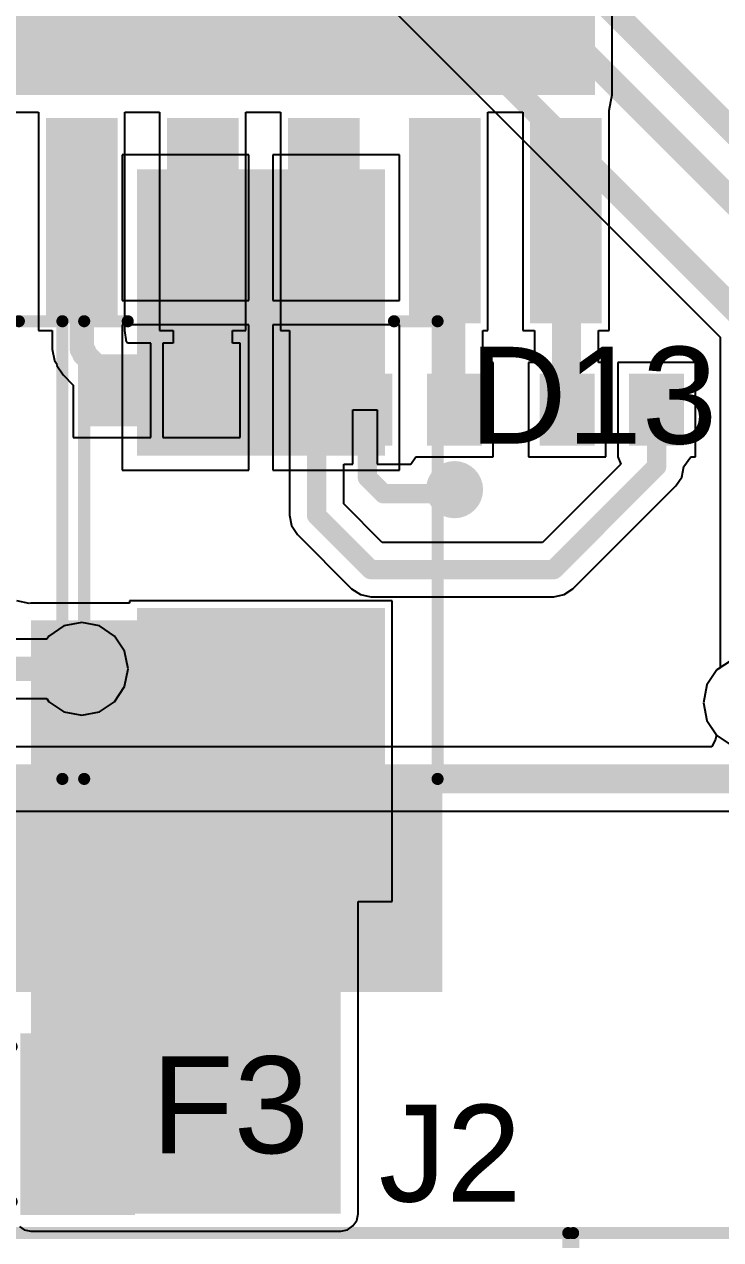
# Model space of a CAD drawing. Header units: millimetres. Extents: x -0.29 to 3.46, y -0.11 to 2.46.
# Drawn here: x 0.991 to 1.279, y 0.469 to 0.971 of the extents above; entities that cross this region are included whole.
import ezdxf

# ---------------------------------------------------------------- set-up
doc = ezdxf.new("R2010")
doc.units = ezdxf.units.MM
doc.header["$MEASUREMENT"] = 0
for name, color, linetype in [('BottomLayer', 5, 'Continuous'), ('BottomPaste', 16, 'Continuous'), ('BottomSolder', 6, 'Continuous'), ('MultiLayer', 9, 'Continuous'), ('PadHoleLayer', 156, 'Continuous'), ('TopLayer', 1, 'Continuous'), ('TopOverlay', 2, 'Continuous'), ('TopPaste', 8, 'Continuous'), ('TopSolder', 216, 'Continuous'), ('ViaHoleLayer', 16, 'Continuous')]:
    doc.layers.add(name, color=color, linetype=linetype)
doc.styles.add('Arial', font='', dxfattribs={"height": 0.2})
doc.styles.get('Arial').set_extended_font_data('Arial')

# ---------------------------------------------------------------- blocks, each defined once
blk = doc.blocks.new('SOIC_16_B_12')
at = {"layer": 'BottomLayer'}
for points in [[(-0.13327, 0.18583), (-0.0565, 0.18583), (-0.0565, 0.16417), (-0.13327, 0.16417)], [(0.0565, 0.18583), (0.13327, 0.18583), (0.13327, 0.16417), (0.0565, 0.16417)], [(-0.13327, 0.13583), (-0.0565, 0.13583), (-0.0565, 0.11417), (-0.13327, 0.11417)], [(0.0565, 0.13583), (0.13327, 0.13583), (0.13327, 0.11417), (0.0565, 0.11417)], [(-0.13327, 0.08583), (-0.0565, 0.08583), (-0.0565, 0.06417), (-0.13327, 0.06417)], [(0.0565, 0.08583), (0.13327, 0.08583), (0.13327, 0.06417), (0.0565, 0.06417)], [(-0.13327, 0.03583), (-0.0565, 0.03583), (-0.0565, 0.01417), (-0.13327, 0.01417)], [(0.0565, 0.03583), (0.13327, 0.03583), (0.13327, 0.01417), (0.0565, 0.01417)], [(-0.13327, -0.01417), (-0.0565, -0.01417), (-0.0565, -0.03583), (-0.13327, -0.03583)], [(0.0565, -0.01417), (0.13327, -0.01417), (0.13327, -0.03583), (0.0565, -0.03583)], [(-0.13327, -0.06417), (-0.0565, -0.06417), (-0.0565, -0.08583), (-0.13327, -0.08583)], [(0.0565, -0.06417), (0.13327, -0.06417), (0.13327, -0.08583), (0.0565, -0.08583)], [(-0.13327, -0.11417), (-0.0565, -0.11417), (-0.0565, -0.13583), (-0.13327, -0.13583)], [(0.0565, -0.11417), (0.13327, -0.11417), (0.13327, -0.13583), (0.0565, -0.13583)], [(-0.13327, -0.16417), (-0.0565, -0.16417), (-0.0565, -0.18583), (-0.13327, -0.18583)], [(0.0565, -0.16417), (0.13327, -0.16417), (0.13327, -0.18583), (0.0565, -0.18583)]]:
    blk.add_hatch(color=5, dxfattribs=at).paths.add_polyline_path(points)
at = {"layer": 'BottomPaste'}
for points in [[(-0.13327, 0.18583), (-0.0565, 0.18583), (-0.0565, 0.16417), (-0.13327, 0.16417)], [(0.0565, 0.18583), (0.13327, 0.18583), (0.13327, 0.16417), (0.0565, 0.16417)], [(-0.13327, 0.13583), (-0.0565, 0.13583), (-0.0565, 0.11417), (-0.13327, 0.11417)], [(0.0565, 0.13583), (0.13327, 0.13583), (0.13327, 0.11417), (0.0565, 0.11417)], [(-0.13327, 0.08583), (-0.0565, 0.08583), (-0.0565, 0.06417), (-0.13327, 0.06417)], [(0.0565, 0.08583), (0.13327, 0.08583), (0.13327, 0.06417), (0.0565, 0.06417)], [(-0.13327, 0.03583), (-0.0565, 0.03583), (-0.0565, 0.01417), (-0.13327, 0.01417)], [(0.0565, 0.03583), (0.13327, 0.03583), (0.13327, 0.01417), (0.0565, 0.01417)], [(-0.13327, -0.01417), (-0.0565, -0.01417), (-0.0565, -0.03583), (-0.13327, -0.03583)], [(0.0565, -0.01417), (0.13327, -0.01417), (0.13327, -0.03583), (0.0565, -0.03583)], [(-0.13327, -0.06417), (-0.0565, -0.06417), (-0.0565, -0.08583), (-0.13327, -0.08583)], [(0.0565, -0.06417), (0.13327, -0.06417), (0.13327, -0.08583), (0.0565, -0.08583)], [(-0.13327, -0.11417), (-0.0565, -0.11417), (-0.0565, -0.13583), (-0.13327, -0.13583)], [(0.0565, -0.11417), (0.13327, -0.11417), (0.13327, -0.13583), (0.0565, -0.13583)], [(-0.13327, -0.16417), (-0.0565, -0.16417), (-0.0565, -0.18583), (-0.13327, -0.18583)], [(0.0565, -0.16417), (0.13327, -0.16417), (0.13327, -0.18583), (0.0565, -0.18583)]]:
    blk.add_hatch(color=16, dxfattribs=at).paths.add_polyline_path(points)
at = {"layer": 'BottomSolder'}
for points in [[(-0.13727, 0.18983), (-0.0525, 0.18983), (-0.0525, 0.16017), (-0.13727, 0.16017)], [(0.0525, 0.18983), (0.13727, 0.18983), (0.13727, 0.16017), (0.0525, 0.16017)], [(-0.13727, 0.13983), (-0.0525, 0.13983), (-0.0525, 0.11017), (-0.13727, 0.11017)], [(0.0525, 0.13983), (0.13727, 0.13983), (0.13727, 0.11017), (0.0525, 0.11017)], [(-0.13727, 0.08983), (-0.0525, 0.08983), (-0.0525, 0.06017), (-0.13727, 0.06017)], [(0.0525, 0.08983), (0.13727, 0.08983), (0.13727, 0.06017), (0.0525, 0.06017)], [(-0.13727, 0.03983), (-0.0525, 0.03983), (-0.0525, 0.01017), (-0.13727, 0.01017)], [(0.0525, 0.03983), (0.13727, 0.03983), (0.13727, 0.01017), (0.0525, 0.01017)], [(-0.13727, -0.01017), (-0.0525, -0.01017), (-0.0525, -0.03983), (-0.13727, -0.03983)], [(0.0525, -0.01017), (0.13727, -0.01017), (0.13727, -0.03983), (0.0525, -0.03983)], [(-0.13727, -0.06017), (-0.0525, -0.06017), (-0.0525, -0.08983), (-0.13727, -0.08983)], [(0.0525, -0.06017), (0.13727, -0.06017), (0.13727, -0.08983), (0.0525, -0.08983)], [(-0.13727, -0.11017), (-0.0525, -0.11017), (-0.0525, -0.13983), (-0.13727, -0.13983)], [(0.0525, -0.11017), (0.13727, -0.11017), (0.13727, -0.13983), (0.0525, -0.13983)], [(-0.13727, -0.16017), (-0.0525, -0.16017), (-0.0525, -0.18983), (-0.13727, -0.18983)], [(0.0525, -0.16017), (0.13727, -0.16017), (0.13727, -0.18983), (0.0525, -0.18983)]]:
    blk.add_hatch(color=6, dxfattribs=at).paths.add_polyline_path(points)
blk = doc.blocks.new('DB128L_5_08_3P_BK_S_89')
at = {"layer": 'BottomLayer'}
blk.add_hatch(color=5, dxfattribs=at).paths.add_polyline_path([(-0.14094, 0.05906), (-0.14094, -0.05906), (-0.25906, -0.05906), (-0.25906, 0.05906)])
h = blk.add_hatch(color=5, dxfattribs=at)
edge = h.paths.add_edge_path()
edge.add_arc((0, 0), 0.05906, 0, 360)
h = blk.add_hatch(color=5, dxfattribs=at)
edge = h.paths.add_edge_path()
edge.add_arc((0.2, 0), 0.05906, 0, 360)
at = {"layer": 'BottomSolder'}
blk.add_hatch(color=6, dxfattribs=at).paths.add_polyline_path([(-0.13694, 0.06306), (-0.13694, -0.06306), (-0.26306, -0.06306), (-0.26306, 0.06306)])
h = blk.add_hatch(color=6, dxfattribs=at)
edge = h.paths.add_edge_path()
edge.add_arc((0, 0), 0.06306, 0, 360)
h = blk.add_hatch(color=6, dxfattribs=at)
edge = h.paths.add_edge_path()
edge.add_arc((0.2, 0), 0.06306, 0, 360)
at = {"layer": 'MultiLayer'}
blk.add_hatch(color=9, dxfattribs=at).paths.add_polyline_path([(-0.14094, 0.05906), (-0.14094, -0.05906), (-0.25906, -0.05906), (-0.25906, 0.05906)])
h = blk.add_hatch(color=9, dxfattribs=at)
edge = h.paths.add_edge_path()
edge.add_arc((0, 0), 0.05906, 0, 360)
h = blk.add_hatch(color=9, dxfattribs=at)
edge = h.paths.add_edge_path()
edge.add_arc((0.2, 0), 0.05906, 0, 360)
at = {"layer": 'PadHoleLayer'}
h = blk.add_hatch(color=156, dxfattribs=at)
edge = h.paths.add_edge_path()
edge.add_arc((-0.2, 0), 0.0315, 0, 360)
h = blk.add_hatch(color=156, dxfattribs=at)
edge = h.paths.add_edge_path()
edge.add_arc((0, 0), 0.0315, 0, 360)
h = blk.add_hatch(color=156, dxfattribs=at)
edge = h.paths.add_edge_path()
edge.add_arc((0.2, 0), 0.0315, 0, 360)
at = {"layer": 'TopLayer'}
blk.add_hatch(color=1, dxfattribs=at).paths.add_polyline_path([(-0.14094, 0.05906), (-0.14094, -0.05906), (-0.25906, -0.05906), (-0.25906, 0.05906)])
h = blk.add_hatch(color=1, dxfattribs=at)
edge = h.paths.add_edge_path()
edge.add_arc((0, 0), 0.05906, 0, 360)
h = blk.add_hatch(color=1, dxfattribs=at)
edge = h.paths.add_edge_path()
edge.add_arc((0.2, 0), 0.05906, 0, 360)
at = {"layer": 'TopSolder'}
blk.add_hatch(color=216, dxfattribs=at).paths.add_polyline_path([(-0.13694, 0.06306), (-0.13694, -0.06306), (-0.26306, -0.06306), (-0.26306, 0.06306)])
h = blk.add_hatch(color=216, dxfattribs=at)
edge = h.paths.add_edge_path()
edge.add_arc((0, 0), 0.06306, 0, 360)
h = blk.add_hatch(color=216, dxfattribs=at)
edge = h.paths.add_edge_path()
edge.add_arc((0.2, 0), 0.06306, 0, 360)
at = {"layer": 'TopOverlay'}
for points, const_width in [([(-0.302, -0.2), (-0.302, 0.202)], 0.005), ([(-0.302, 0.202), (0.302, 0.202)], 0.005), ([(0.302, -0.2), (0.302, 0.202)], 0.005), ([(-0.23508, -0.171), (-0.21632, -0.15223)], 0.01), ([(-0.21632, -0.15223), (-0.17977, -0.15223)], 0.01), ([(-0.17977, -0.15223), (-0.161, -0.171)], 0.01), ([(-0.03508, -0.171), (-0.01632, -0.15223)], 0.01), ([(-0.01632, -0.15223), (0.02023, -0.15223)], 0.01), ([(0.02023, -0.15223), (0.039, -0.171)], 0.01), ([(0.16492, -0.171), (0.18368, -0.15223)], 0.01), ([(0.18368, -0.15223), (0.22023, -0.15223)], 0.01), ([(0.22023, -0.15223), (0.239, -0.171)], 0.01), ([(-0.302, -0.2), (0.302, -0.2)], 0.005)]:
    blk.add_lwpolyline(points, dxfattribs=dict(at, const_width=const_width))
for points, const_width in [([(-0.30325, 0.202, 1), (-0.30075, 0.202, 1)], 0.0025), ([(-0.30325, 0.202, 1), (-0.30075, 0.202, 1)], 0.0025), ([(0.30075, 0.202, 1), (0.30325, 0.202, 1)], 0.0025), ([(0.30075, 0.202, 1), (0.30325, 0.202, 1)], 0.0025), ([(-0.21882, -0.15223, 1), (-0.21382, -0.15223, 1)], 0.005), ([(-0.21882, -0.15223, 1), (-0.21382, -0.15223, 1)], 0.005), ([(-0.18227, -0.15223, 1), (-0.17727, -0.15223, 1)], 0.005), ([(-0.18227, -0.15223, 1), (-0.17727, -0.15223, 1)], 0.005), ([(-0.01882, -0.15223, 1), (-0.01382, -0.15223, 1)], 0.005), ([(-0.01882, -0.15223, 1), (-0.01382, -0.15223, 1)], 0.005), ([(0.01773, -0.15223, 1), (0.02273, -0.15223, 1)], 0.005), ([(0.01773, -0.15223, 1), (0.02273, -0.15223, 1)], 0.005), ([(0.18118, -0.15223, 1), (0.18618, -0.15223, 1)], 0.005), ([(0.18118, -0.15223, 1), (0.18618, -0.15223, 1)], 0.005), ([(0.21773, -0.15223, 1), (0.22273, -0.15223, 1)], 0.005), ([(0.21773, -0.15223, 1), (0.22273, -0.15223, 1)], 0.005), ([(-0.23758, -0.171, 1), (-0.23258, -0.171, 1)], 0.005), ([(-0.1635, -0.171, 1), (-0.1585, -0.171, 1)], 0.005), ([(-0.03758, -0.171, 1), (-0.03258, -0.171, 1)], 0.005), ([(0.0365, -0.171, 1), (0.0415, -0.171, 1)], 0.005), ([(0.16242, -0.171, 1), (0.16742, -0.171, 1)], 0.005), ([(0.2365, -0.171, 1), (0.2415, -0.171, 1)], 0.005), ([(-0.30325, -0.2, 1), (-0.30075, -0.2, 1)], 0.0025), ([(-0.30325, -0.2, 1), (-0.30075, -0.2, 1)], 0.0025), ([(0.30075, -0.2, 1), (0.30325, -0.2, 1)], 0.0025), ([(0.30075, -0.2, 1), (0.30325, -0.2, 1)], 0.0025)]:
    blk.add_lwpolyline(points, format="xyb", close=True, dxfattribs=dict(at, const_width=const_width))
blk = doc.blocks.new('DB128L_5_08_3P_BK_S_90')
at = {"layer": 'BottomLayer'}
blk.add_hatch(color=5, dxfattribs=at).paths.add_polyline_path([(-0.14094, 0.05906), (-0.14094, -0.05906), (-0.25906, -0.05906), (-0.25906, 0.05906)])
h = blk.add_hatch(color=5, dxfattribs=at)
edge = h.paths.add_edge_path()
edge.add_arc((0, 0), 0.05906, 0, 360)
h = blk.add_hatch(color=5, dxfattribs=at)
edge = h.paths.add_edge_path()
edge.add_arc((0.2, 0), 0.05906, 0, 360)
at = {"layer": 'BottomSolder'}
blk.add_hatch(color=6, dxfattribs=at).paths.add_polyline_path([(-0.13694, 0.06306), (-0.13694, -0.06306), (-0.26306, -0.06306), (-0.26306, 0.06306)])
h = blk.add_hatch(color=6, dxfattribs=at)
edge = h.paths.add_edge_path()
edge.add_arc((0, 0), 0.06306, 0, 360)
h = blk.add_hatch(color=6, dxfattribs=at)
edge = h.paths.add_edge_path()
edge.add_arc((0.2, 0), 0.06306, 0, 360)
at = {"layer": 'MultiLayer'}
blk.add_hatch(color=9, dxfattribs=at).paths.add_polyline_path([(-0.14094, 0.05906), (-0.14094, -0.05906), (-0.25906, -0.05906), (-0.25906, 0.05906)])
h = blk.add_hatch(color=9, dxfattribs=at)
edge = h.paths.add_edge_path()
edge.add_arc((0, 0), 0.05906, 0, 360)
h = blk.add_hatch(color=9, dxfattribs=at)
edge = h.paths.add_edge_path()
edge.add_arc((0.2, 0), 0.05906, 0, 360)
at = {"layer": 'PadHoleLayer'}
h = blk.add_hatch(color=156, dxfattribs=at)
edge = h.paths.add_edge_path()
edge.add_arc((-0.2, 0), 0.0315, 0, 360)
h = blk.add_hatch(color=156, dxfattribs=at)
edge = h.paths.add_edge_path()
edge.add_arc((0, 0), 0.0315, 0, 360)
h = blk.add_hatch(color=156, dxfattribs=at)
edge = h.paths.add_edge_path()
edge.add_arc((0.2, 0), 0.0315, 0, 360)
at = {"layer": 'TopLayer'}
blk.add_hatch(color=1, dxfattribs=at).paths.add_polyline_path([(-0.14094, 0.05906), (-0.14094, -0.05906), (-0.25906, -0.05906), (-0.25906, 0.05906)])
h = blk.add_hatch(color=1, dxfattribs=at)
edge = h.paths.add_edge_path()
edge.add_arc((0, 0), 0.05906, 0, 360)
h = blk.add_hatch(color=1, dxfattribs=at)
edge = h.paths.add_edge_path()
edge.add_arc((0.2, 0), 0.05906, 0, 360)
at = {"layer": 'TopSolder'}
blk.add_hatch(color=216, dxfattribs=at).paths.add_polyline_path([(-0.13694, 0.06306), (-0.13694, -0.06306), (-0.26306, -0.06306), (-0.26306, 0.06306)])
h = blk.add_hatch(color=216, dxfattribs=at)
edge = h.paths.add_edge_path()
edge.add_arc((0, 0), 0.06306, 0, 360)
h = blk.add_hatch(color=216, dxfattribs=at)
edge = h.paths.add_edge_path()
edge.add_arc((0.2, 0), 0.06306, 0, 360)
at = {"layer": 'TopOverlay'}
for points, const_width in [([(-0.302, 0.202), (0.302, 0.202)], 0.005), ([(-0.302, -0.2), (-0.302, 0.202)], 0.005), ([(0.302, -0.2), (0.302, 0.202)], 0.005), ([(-0.23508, -0.171), (-0.21632, -0.15223)], 0.01), ([(-0.21632, -0.15223), (-0.17977, -0.15223)], 0.01), ([(-0.17977, -0.15223), (-0.161, -0.171)], 0.01), ([(-0.03508, -0.171), (-0.01632, -0.15223)], 0.01), ([(-0.01632, -0.15223), (0.02023, -0.15223)], 0.01), ([(0.02023, -0.15223), (0.039, -0.171)], 0.01), ([(0.16492, -0.171), (0.18368, -0.15223)], 0.01), ([(0.18368, -0.15223), (0.22023, -0.15223)], 0.01), ([(0.22023, -0.15223), (0.239, -0.171)], 0.01), ([(-0.302, -0.2), (0.302, -0.2)], 0.005)]:
    blk.add_lwpolyline(points, dxfattribs=dict(at, const_width=const_width))
for points, const_width in [([(-0.30325, 0.202, 1), (-0.30075, 0.202, 1)], 0.0025), ([(-0.30325, 0.202, 1), (-0.30075, 0.202, 1)], 0.0025), ([(0.30075, 0.202, 1), (0.30325, 0.202, 1)], 0.0025), ([(0.30075, 0.202, 1), (0.30325, 0.202, 1)], 0.0025), ([(-0.21882, -0.15223, 1), (-0.21382, -0.15223, 1)], 0.005), ([(-0.21882, -0.15223, 1), (-0.21382, -0.15223, 1)], 0.005), ([(-0.18227, -0.15223, 1), (-0.17727, -0.15223, 1)], 0.005), ([(-0.18227, -0.15223, 1), (-0.17727, -0.15223, 1)], 0.005), ([(-0.01882, -0.15223, 1), (-0.01382, -0.15223, 1)], 0.005), ([(-0.01882, -0.15223, 1), (-0.01382, -0.15223, 1)], 0.005), ([(0.01773, -0.15223, 1), (0.02273, -0.15223, 1)], 0.005), ([(0.01773, -0.15223, 1), (0.02273, -0.15223, 1)], 0.005), ([(0.18118, -0.15223, 1), (0.18618, -0.15223, 1)], 0.005), ([(0.18118, -0.15223, 1), (0.18618, -0.15223, 1)], 0.005), ([(0.21773, -0.15223, 1), (0.22273, -0.15223, 1)], 0.005), ([(0.21773, -0.15223, 1), (0.22273, -0.15223, 1)], 0.005), ([(-0.23758, -0.171, 1), (-0.23258, -0.171, 1)], 0.005), ([(-0.1635, -0.171, 1), (-0.1585, -0.171, 1)], 0.005), ([(-0.03758, -0.171, 1), (-0.03258, -0.171, 1)], 0.005), ([(0.0365, -0.171, 1), (0.0415, -0.171, 1)], 0.005), ([(0.16242, -0.171, 1), (0.16742, -0.171, 1)], 0.005), ([(0.2365, -0.171, 1), (0.2415, -0.171, 1)], 0.005), ([(-0.30325, -0.2, 1), (-0.30075, -0.2, 1)], 0.0025), ([(-0.30325, -0.2, 1), (-0.30075, -0.2, 1)], 0.0025), ([(0.30075, -0.2, 1), (0.30325, -0.2, 1)], 0.0025), ([(0.30075, -0.2, 1), (0.30325, -0.2, 1)], 0.0025)]:
    blk.add_lwpolyline(points, format="xyb", close=True, dxfattribs=dict(at, const_width=const_width))
blk = doc.blocks.new('F____0805_93')
at = {"layer": 'TopLayer'}
for points in [[(-0.02362, -0.03346), (-0.06299, -0.03346), (-0.06299, 0.03346), (-0.02362, 0.03346)], [(0.06299, -0.03346), (0.02362, -0.03346), (0.02362, 0.03346), (0.06299, 0.03346)]]:
    blk.add_hatch(color=1, dxfattribs=at).paths.add_polyline_path(points)
at = {"layer": 'TopPaste'}
for points in [[(-0.02362, -0.03346), (-0.06299, -0.03346), (-0.06299, 0.03346), (-0.02362, 0.03346)], [(0.06299, -0.03346), (0.02362, -0.03346), (0.02362, 0.03346), (0.06299, 0.03346)]]:
    blk.add_hatch(color=8, dxfattribs=at).paths.add_polyline_path(points)
at = {"layer": 'TopSolder'}
for points in [[(-0.01962, -0.03746), (-0.06699, -0.03746), (-0.06699, 0.03746), (-0.01962, 0.03746)], [(0.06699, -0.03746), (0.01962, -0.03746), (0.01962, 0.03746), (0.06699, 0.03746)]]:
    blk.add_hatch(color=216, dxfattribs=at).paths.add_polyline_path(points)
at = {"layer": 'TopOverlay', "const_width": 0.005}
for points in [[(-0.016, 0.032), (0.016, 0.032)], [(-0.016, -0.032), (0.016, -0.032)]]:
    blk.add_lwpolyline(points, dxfattribs=at)
at = {"layer": 'TopOverlay', "const_width": 0.0025}
for points in [[(-0.01725, 0.032, 1), (-0.01475, 0.032, 1)], [(0.01475, 0.032, 1), (0.01725, 0.032, 1)], [(-0.01725, -0.032, 1), (-0.01475, -0.032, 1)], [(0.01475, -0.032, 1), (0.01725, -0.032, 1)]]:
    blk.add_lwpolyline(points, format="xyb", close=True, dxfattribs=at)
blk = doc.blocks.new('SMB__96')
at = {"layer": 'TopLayer'}
for points in [[(-0.14567, -0.04724), (-0.14567, 0.04724), (-0.03543, 0.04724), (-0.03543, -0.04724)], [(0.03543, -0.04724), (0.03543, 0.04724), (0.14567, 0.04724), (0.14567, -0.04724)]]:
    blk.add_hatch(color=1, dxfattribs=at).paths.add_polyline_path(points)
at = {"layer": 'TopOverlay'}
for points in [[(0.102, 0.049), (0.19, 0.049), (0.19, 0.075), (0.102, 0.075)], [(0.147, -0.065), (0.19, -0.065), (0.19, 0.053), (0.147, 0.053)], [(0.102, -0.075), (0.19, -0.075), (0.19, -0.049), (0.102, -0.049)]]:
    blk.add_hatch(color=2, dxfattribs=at).paths.add_polyline_path(points)
at = {"layer": 'TopPaste'}
for points in [[(-0.14567, -0.04724), (-0.14567, 0.04724), (-0.03543, 0.04724), (-0.03543, -0.04724)], [(0.03543, -0.04724), (0.03543, 0.04724), (0.14567, 0.04724), (0.14567, -0.04724)]]:
    blk.add_hatch(color=8, dxfattribs=at).paths.add_polyline_path(points)
at = {"layer": 'TopSolder'}
for points in [[(-0.14967, -0.05124), (-0.14967, 0.05124), (-0.03143, 0.05124), (-0.03143, -0.05124)], [(0.03143, -0.05124), (0.03143, 0.05124), (0.14967, 0.05124), (0.14967, -0.05124)]]:
    blk.add_hatch(color=216, dxfattribs=at).paths.add_polyline_path(points)
at = {"layer": 'TopOverlay', "const_width": 0.005}
for points in [[(-0.087, 0.055), (-0.087, 0.073)], [(0.102, 0.073), (-0.087, 0.073)], [(-0.087, -0.073), (-0.087, -0.055)], [(0.102, -0.073), (-0.087, -0.073)]]:
    blk.add_lwpolyline(points, dxfattribs=at)
at = {"layer": 'TopOverlay', "const_width": 0.0025}
for points in [[(-0.08825, 0.073, 1), (-0.08575, 0.073, 1)], [(-0.08825, 0.073, 1), (-0.08575, 0.073, 1)], [(0.10075, 0.073, 1), (0.10325, 0.073, 1)], [(-0.08825, 0.055, 1), (-0.08575, 0.055, 1)], [(-0.08825, -0.055, 1), (-0.08575, -0.055, 1)], [(-0.08825, -0.073, 1), (-0.08575, -0.073, 1)], [(-0.08825, -0.073, 1), (-0.08575, -0.073, 1)], [(0.10075, -0.073, 1), (0.10325, -0.073, 1)]]:
    blk.add_lwpolyline(points, format="xyb", close=True, dxfattribs=at)
blk = doc.blocks.new('SMB__97')
at = {"layer": 'TopLayer'}
for points in [[(-0.14567, -0.04724), (-0.14567, 0.04724), (-0.03543, 0.04724), (-0.03543, -0.04724)], [(0.03543, -0.04724), (0.03543, 0.04724), (0.14567, 0.04724), (0.14567, -0.04724)]]:
    blk.add_hatch(color=1, dxfattribs=at).paths.add_polyline_path(points)
at = {"layer": 'TopOverlay'}
for points in [[(0.102, 0.049), (0.19, 0.049), (0.19, 0.075), (0.102, 0.075)], [(0.147, -0.065), (0.19, -0.065), (0.19, 0.053), (0.147, 0.053)], [(0.102, -0.075), (0.19, -0.075), (0.19, -0.049), (0.102, -0.049)]]:
    blk.add_hatch(color=2, dxfattribs=at).paths.add_polyline_path(points)
at = {"layer": 'TopPaste'}
for points in [[(-0.14567, -0.04724), (-0.14567, 0.04724), (-0.03543, 0.04724), (-0.03543, -0.04724)], [(0.03543, -0.04724), (0.03543, 0.04724), (0.14567, 0.04724), (0.14567, -0.04724)]]:
    blk.add_hatch(color=8, dxfattribs=at).paths.add_polyline_path(points)
at = {"layer": 'TopSolder'}
for points in [[(-0.14967, -0.05124), (-0.14967, 0.05124), (-0.03143, 0.05124), (-0.03143, -0.05124)], [(0.03143, -0.05124), (0.03143, 0.05124), (0.14967, 0.05124), (0.14967, -0.05124)]]:
    blk.add_hatch(color=216, dxfattribs=at).paths.add_polyline_path(points)
at = {"layer": 'TopOverlay', "const_width": 0.005}
for points in [[(-0.087, 0.055), (-0.087, 0.073)], [(0.102, 0.073), (-0.087, 0.073)], [(-0.087, -0.073), (-0.087, -0.055)], [(0.102, -0.073), (-0.087, -0.073)]]:
    blk.add_lwpolyline(points, dxfattribs=at)
at = {"layer": 'TopOverlay', "const_width": 0.0025}
for points in [[(-0.08825, 0.073, 1), (-0.08575, 0.073, 1)], [(-0.08825, 0.073, 1), (-0.08575, 0.073, 1)], [(0.10075, 0.073, 1), (0.10325, 0.073, 1)], [(-0.08825, 0.055, 1), (-0.08575, 0.055, 1)], [(-0.08825, -0.055, 1), (-0.08575, -0.055, 1)], [(-0.08825, -0.073, 1), (-0.08575, -0.073, 1)], [(-0.08825, -0.073, 1), (-0.08575, -0.073, 1)], [(0.10075, -0.073, 1), (0.10325, -0.073, 1)]]:
    blk.add_lwpolyline(points, format="xyb", close=True, dxfattribs=at)
blk = doc.blocks.new('C___0402_B_110')
at = {"layer": 'BottomLayer'}
for points in [[(-0.0095, 0.0125), (-0.0095, -0.0125), (-0.0275, -0.0125), (-0.0275, 0.0125)], [(0.0275, 0.0125), (0.0275, -0.0125), (0.0095, -0.0125), (0.0095, 0.0125)]]:
    blk.add_hatch(color=5, dxfattribs=at).paths.add_polyline_path(points)
at = {"layer": 'BottomPaste'}
for points in [[(-0.0095, 0.0125), (-0.0095, -0.0125), (-0.0275, -0.0125), (-0.0275, 0.0125)], [(0.0275, 0.0125), (0.0275, -0.0125), (0.0095, -0.0125), (0.0095, 0.0125)]]:
    blk.add_hatch(color=16, dxfattribs=at).paths.add_polyline_path(points)
at = {"layer": 'BottomSolder'}
for points in [[(-0.00714, 0.01486), (-0.00714, -0.01486), (-0.02986, -0.01486), (-0.02986, 0.01486)], [(0.02986, 0.01486), (0.02986, -0.01486), (0.00714, -0.01486), (0.00714, 0.01486)]]:
    blk.add_hatch(color=6, dxfattribs=at).paths.add_polyline_path(points)
blk = doc.blocks.new('C___0402_B_112')
at = {"layer": 'BottomLayer'}
for points in [[(-0.0095, 0.0125), (-0.0095, -0.0125), (-0.0275, -0.0125), (-0.0275, 0.0125)], [(0.0275, 0.0125), (0.0275, -0.0125), (0.0095, -0.0125), (0.0095, 0.0125)]]:
    blk.add_hatch(color=5, dxfattribs=at).paths.add_polyline_path(points)
at = {"layer": 'BottomPaste'}
for points in [[(-0.0095, 0.0125), (-0.0095, -0.0125), (-0.0275, -0.0125), (-0.0275, 0.0125)], [(0.0275, 0.0125), (0.0275, -0.0125), (0.0095, -0.0125), (0.0095, 0.0125)]]:
    blk.add_hatch(color=16, dxfattribs=at).paths.add_polyline_path(points)
at = {"layer": 'BottomSolder'}
for points in [[(-0.00714, 0.01486), (-0.00714, -0.01486), (-0.02986, -0.01486), (-0.02986, 0.01486)], [(0.02986, 0.01486), (0.02986, -0.01486), (0.00714, -0.01486), (0.00714, 0.01486)]]:
    blk.add_hatch(color=6, dxfattribs=at).paths.add_polyline_path(points)
blk = doc.blocks.new('C___0402_B_113')
at = {"layer": 'BottomLayer'}
for points in [[(-0.0095, 0.0125), (-0.0095, -0.0125), (-0.0275, -0.0125), (-0.0275, 0.0125)], [(0.0275, 0.0125), (0.0275, -0.0125), (0.0095, -0.0125), (0.0095, 0.0125)]]:
    blk.add_hatch(color=5, dxfattribs=at).paths.add_polyline_path(points)
at = {"layer": 'BottomPaste'}
for points in [[(-0.0095, 0.0125), (-0.0095, -0.0125), (-0.0275, -0.0125), (-0.0275, 0.0125)], [(0.0275, 0.0125), (0.0275, -0.0125), (0.0095, -0.0125), (0.0095, 0.0125)]]:
    blk.add_hatch(color=16, dxfattribs=at).paths.add_polyline_path(points)
at = {"layer": 'BottomSolder'}
for points in [[(-0.00714, 0.01486), (-0.00714, -0.01486), (-0.02986, -0.01486), (-0.02986, 0.01486)], [(0.02986, 0.01486), (0.02986, -0.01486), (0.00714, -0.01486), (0.00714, 0.01486)]]:
    blk.add_hatch(color=6, dxfattribs=at).paths.add_polyline_path(points)

msp = doc.modelspace()

# ---------------------------------------------------------------- hatches: boundary and pattern name
at = {"layer": 'BottomLayer'}
for points in [[(1.202, 0.942), (1.227, 0.942), (1.227, 1.166), (1.202, 1.166)], [(1.224, 0.942), (1.224, 0.993), (0.522, 0.993), (0.522, 0.942)]]:
    msp.add_hatch(color=5, dxfattribs=at).paths.add_polyline_path(points)
h = msp.add_hatch(color=5, dxfattribs=at)
edge = h.paths.add_edge_path()
edge.add_arc((1.169, 0.779), 0.01181, 0, 360)
h = msp.add_hatch(color=5, dxfattribs=at)
edge = h.paths.add_edge_path()
edge.add_arc((1.015, 0.705), 0.01181, 0, 360)
at = {"layer": 'TopLayer'}
h = msp.add_hatch(color=1, dxfattribs=at)
edge = h.paths.add_edge_path()
edge.add_arc((1.169, 0.779), 0.01181, 0, 360)
msp.add_hatch(color=1, dxfattribs=at).paths.add_polyline_path([(0.994, 0.48), (1.122, 0.48), (1.122, 0.725), (0.994, 0.725)])
h = msp.add_hatch(color=1, dxfattribs=at)
edge = h.paths.add_edge_path()
edge.add_arc((1.015, 0.705), 0.01181, 0, 360)
at = {"layer": 'ViaHoleLayer'}
h = msp.add_hatch(color=16, dxfattribs=at)
edge = h.paths.add_edge_path()
edge.add_arc((1.169, 0.779), 0.00591, 0, 360)
h = msp.add_hatch(color=16, dxfattribs=at)
edge = h.paths.add_edge_path()
edge.add_arc((1.015, 0.705), 0.00591, 0, 360)

# ---------------------------------------------------------------- linework, layer by layer
at = {"layer": 'BottomLayer'}
for p, q in [((1.23414, 0.942), (1.23414, 1.03186)), ((1.23283, 0.9355), (1.23359, 0.93927)), ((1.23359, 0.93927), (1.23414, 0.942)), ((0.98283, 0.93486), (0.99717, 0.93486)), ((0.99717, 0.93486), (0.99717, 0.84473)), ((1.03283, 0.84473), (1.03283, 0.93486)), ((1.03283, 0.93486), (1.04717, 0.93486)), ((1.04717, 0.93486), (1.04717, 0.84473)), ((1.08283, 0.84473), (1.08283, 0.93486)), ((1.08283, 0.93486), (1.09717, 0.93486)), ((1.09717, 0.93486), (1.09717, 0.84473)), ((1.18283, 0.84473), (1.18283, 0.93486)), ((1.18283, 0.93486), (1.19717, 0.93486)), ((1.19717, 0.93486), (1.19717, 0.84473)), ((1.23283, 0.84473), (1.23283, 0.9355)), ((1.23283, 0.9355), (1.23283, 0.9355)), ((0.99717, 0.84473), (1.00276, 0.84473)), ((1.00276, 0.84473), (1.00276, 0.837)), ((1.03348, 0.84), (1.03283, 0.84473)), ((1.03283, 0.84473), (1.03283, 0.84473)), ((1.04717, 0.84473), (1.05276, 0.84473)), ((1.05276, 0.84473), (1.05276, 0.8395)), ((1.07724, 0.8395), (1.07724, 0.84473)), ((1.07724, 0.84473), (1.08283, 0.84473)), ((1.09717, 0.84473), (1.10078, 0.84473)), ((1.10078, 0.84473), (1.10078, 0.76843)), ((1.18075, 0.8315), (1.18075, 0.84473)), ((1.18075, 0.84473), (1.18283, 0.84473)), ((1.19717, 0.84473), (1.202, 0.84473)), ((1.202, 0.84473), (1.202, 0.8315)), ((1.2285, 0.8315), (1.2285, 0.84473)), ((1.2285, 0.84473), (1.23283, 0.84473)), ((1.03383, 0.8395), (1.03348, 0.84)), ((1.0435, 0.8395), (1.03383, 0.8395)), ((1.0435, 0.8005), (1.0435, 0.8395)), ((1.05276, 0.8395), (1.0485, 0.8395)), ((1.0485, 0.8395), (1.0485, 0.8005)), ((1.0805, 0.8395), (1.07724, 0.8395)), ((1.0805, 0.8005), (1.0805, 0.8395)), ((1.00276, 0.837), (1.0037, 0.83232)), ((1.0037, 0.83232), (1.00455, 0.83103)), ((1.00455, 0.83103), (1.0047, 0.83032)), ((1.0047, 0.83032), (1.00735, 0.82635)), ((1.185, 0.8315), (1.18075, 0.8315)), ((1.185, 0.7925), (1.185, 0.8315)), ((1.202, 0.8315), (1.1995, 0.8315)), ((1.1995, 0.8315), (1.1995, 0.7925)), ((1.2315, 0.8315), (1.2285, 0.8315)), ((1.2315, 0.7925), (1.2315, 0.8315)), ((1.2685, 0.8315), (1.2365, 0.8315)), ((1.2365, 0.8315), (1.2365, 0.7925)), ((1.2685, 0.7925), (1.2685, 0.8315)), ((1.00735, 0.82635), (1.0115, 0.8222)), ((1.0115, 0.8222), (1.0115, 0.8005)), ((1.127, 0.7895), (1.127, 0.812)), ((1.127, 0.812), (1.137, 0.812)), ((1.137, 0.812), (1.137, 0.7895)), ((1.0115, 0.8005), (1.0435, 0.8005)), ((1.0485, 0.8005), (1.0805, 0.8005)), ((1.12322, 0.77308), (1.12322, 0.7895)), ((1.12322, 0.7895), (1.127, 0.7895)), ((1.137, 0.7895), (1.151, 0.7895)), ((1.151, 0.7895), (1.153, 0.7925)), ((1.151, 0.7895), (1.151, 0.7895)), ((1.153, 0.7925), (1.185, 0.7925)), ((1.1995, 0.7925), (1.2315, 0.7925)), ((1.23771, 0.78957), (1.20535, 0.75722)), ((1.2365, 0.7925), (1.2365, 0.7925)), ((1.2365, 0.7925), (1.23771, 0.78957)), ((1.26286, 0.78421), (1.26372, 0.7885)), ((1.26372, 0.7885), (1.2666, 0.7925)), ((1.2666, 0.7925), (1.2685, 0.7925)), ((1.26043, 0.78057), (1.26286, 0.78421)), ((1.21793, 0.73807), (1.26043, 0.78057)), ((1.26043, 0.78057), (1.26043, 0.78057)), ((1.13908, 0.75722), (1.12322, 0.77308)), ((1.10078, 0.76843), (1.10078, 0.76843)), ((1.10078, 0.76843), (1.10164, 0.76414)), ((1.10164, 0.76414), (1.10407, 0.7605)), ((1.10407, 0.7605), (1.1265, 0.73807)), ((1.20535, 0.75722), (1.13908, 0.75722)), ((1.1265, 0.73807), (1.1265, 0.73807)), ((1.1265, 0.73807), (1.13014, 0.73564)), ((1.21429, 0.73564), (1.21793, 0.73807)), ((1.13014, 0.73564), (1.13443, 0.73478)), ((1.13443, 0.73478), (1.13443, 0.73478)), ((1.13443, 0.73478), (1.21, 0.73478)), ((1.21, 0.73478), (1.21429, 0.73564)), ((1.21, 0.73478), (1.21, 0.73478)), ((1.00766, 0.72272), (1.00144, 0.71856)), ((1.015, 0.72418), (1.00766, 0.72272)), ((1.02234, 0.72272), (1.015, 0.72418)), ((1.02856, 0.71856), (1.02234, 0.72272)), ((1.00144, 0.71856), (1.00055, 0.71724)), ((1.03272, 0.71234), (1.02856, 0.71856)), ((1.00055, 0.71724), (0.92324, 0.71724)), ((1.03418, 0.705), (1.03272, 0.71234)), ((1.28366, 0.70872), (1.27744, 0.70456)), ((1.03272, 0.69766), (1.03418, 0.705)), ((1.27744, 0.70456), (1.27328, 0.69834)), ((1.02856, 0.69144), (1.03272, 0.69766)), ((1.27328, 0.69834), (1.27182, 0.691)), ((0.879, 0.69276), (1.00055, 0.69276)), ((1.00055, 0.69276), (1.00144, 0.69144)), ((1.00144, 0.69144), (1.00766, 0.68728)), ((1.02234, 0.68728), (1.02856, 0.69144)), ((1.27182, 0.691), (1.27328, 0.68366)), ((1.00766, 0.68728), (1.015, 0.68582)), ((1.015, 0.68582), (1.02234, 0.68728)), ((1.27328, 0.68366), (1.27719, 0.67781)), ((1.27719, 0.67781), (1.27677, 0.67593)), ((1.27537, 0.67281), (0.80594, 0.67281)), ((1.27677, 0.67593), (1.27537, 0.67281)), ((0.80045, 0.6463), (1.44604, 0.6463))]:
    msp.add_line(p, q, dxfattribs=at)
for points, const_width in [([(1.197, 0.9635), (1.215, 0.9815)], 0.015), ([(0.9091, 0.9635), (1.197, 0.9635)], 0.015), ([(1.015, 0.837), (1.015, 0.89012)], 0.01), ([(1.065, 0.828), (1.065, 0.89012)], 0.01), ([(1.112, 0.88712), (1.115, 0.89012)], 0.008), ([(1.165, 0.89012), (1.1675, 0.88762)], 0.01), ([(1.1675, 0.8135), (1.1675, 0.88762)], 0.012), ([(1.215, 0.89012), (1.21525, 0.88987)], 0.012), ([(1.21525, 0.81025), (1.21525, 0.88987)], 0.012), ([(1.112, 0.76843), (1.112, 0.88712)], 0.008), ([(1.015, 0.837), (1.016, 0.836)], 0.01), ([(1.016, 0.835), (1.016, 0.836)], 0.01), ([(1.016, 0.835), (1.0275, 0.8235)], 0.01), ([(1.0275, 0.82), (1.0275, 0.8235)], 0.01), ([(1.064, 0.827), (1.065, 0.828)], 0.01), ([(1.1675, 0.8135), (1.172, 0.809)], 0.01), ([(1.133, 0.784), (1.133, 0.812)], 0.008), ([(1.215, 0.81), (1.21525, 0.81025)], 0.012), ([(1.2525, 0.7885), (1.2525, 0.812)], 0.008), ([(1.133, 0.784), (1.13969, 0.77731)], 0.008), ([(1.21, 0.746), (1.2525, 0.7885)], 0.008), ([(1.16731, 0.77731), (1.169, 0.779)], 0.008), ([(1.13969, 0.77731), (1.16731, 0.77731)], 0.008), ([(1.112, 0.76843), (1.13443, 0.746)], 0.008), ([(1.13443, 0.746), (1.21, 0.746)], 0.008), ([(0.879, 0.705), (1.015, 0.705)], 0.01), ([(0.80045, 0.65955), (1.45981, 0.65955)], 0.012)]:
    msp.add_lwpolyline(points, dxfattribs=dict(at, const_width=const_width))
for points, const_width in [([(1.19325, 0.9635, 1), (1.20075, 0.9635, 1)], 0.0075), ([(1.19325, 0.9635, 1), (1.20075, 0.9635, 1)], 0.0075), ([(1.0125, 0.89012, 1), (1.0175, 0.89012, 1)], 0.005), ([(1.0625, 0.89012, 1), (1.0675, 0.89012, 1)], 0.005), ([(1.113, 0.89012, 1), (1.117, 0.89012, 1)], 0.004), ([(1.1625, 0.89012, 1), (1.1675, 0.89012, 1)], 0.005), ([(1.1645, 0.88762, 1), (1.1705, 0.88762, 1)], 0.006), ([(1.212, 0.89012, 1), (1.218, 0.89012, 1)], 0.006), ([(1.21225, 0.88987, 1), (1.21825, 0.88987, 1)], 0.006), ([(1.21225, 0.88987, 1), (1.21825, 0.88987, 1)], 0.006), ([(1.11, 0.88712, 1), (1.114, 0.88712, 1)], 0.004), ([(1.11, 0.88712, 1), (1.114, 0.88712, 1)], 0.004), ([(1.165, 0.88762, 1), (1.17, 0.88762, 1)], 0.005), ([(1.0125, 0.837, 1), (1.0175, 0.837, 1)], 0.005), ([(1.0125, 0.837, 1), (1.0175, 0.837, 1)], 0.005), ([(1.0135, 0.836, 1), (1.0185, 0.836, 1)], 0.005), ([(1.0135, 0.836, 1), (1.0185, 0.836, 1)], 0.005), ([(1.0135, 0.835, 1), (1.0185, 0.835, 1)], 0.005), ([(1.0135, 0.835, 1), (1.0185, 0.835, 1)], 0.005), ([(1.025, 0.8235, 1), (1.03, 0.8235, 1)], 0.005), ([(1.025, 0.8235, 1), (1.03, 0.8235, 1)], 0.005), ([(1.0615, 0.827, 1), (1.0665, 0.827, 1)], 0.005), ([(1.0625, 0.828, 1), (1.0675, 0.828, 1)], 0.005), ([(1.0625, 0.828, 1), (1.0675, 0.828, 1)], 0.005), ([(1.025, 0.82, 1), (1.03, 0.82, 1)], 0.005), ([(1.1645, 0.8135, 1), (1.1705, 0.8135, 1)], 0.006), ([(1.165, 0.8135, 1), (1.17, 0.8135, 1)], 0.005), ([(1.131, 0.812, 1), (1.135, 0.812, 1)], 0.004), ([(1.1695, 0.809, 1), (1.1745, 0.809, 1)], 0.005), ([(1.212, 0.81, 1), (1.218, 0.81, 1)], 0.006), ([(1.21225, 0.81025, 1), (1.21825, 0.81025, 1)], 0.006), ([(1.21225, 0.81025, 1), (1.21825, 0.81025, 1)], 0.006), ([(1.2505, 0.812, 1), (1.2545, 0.812, 1)], 0.004), ([(1.131, 0.784, 1), (1.135, 0.784, 1)], 0.004), ([(1.131, 0.784, 1), (1.135, 0.784, 1)], 0.004), ([(1.2505, 0.7885, 1), (1.2545, 0.7885, 1)], 0.004), ([(1.2505, 0.7885, 1), (1.2545, 0.7885, 1)], 0.004), ([(1.167, 0.779, 1), (1.171, 0.779, 1)], 0.004), ([(1.13769, 0.77731, 1), (1.14169, 0.77731, 1)], 0.004), ([(1.13769, 0.77731, 1), (1.14169, 0.77731, 1)], 0.004), ([(1.16531, 0.77731, 1), (1.16931, 0.77731, 1)], 0.004), ([(1.16531, 0.77731, 1), (1.16931, 0.77731, 1)], 0.004), ([(1.11, 0.76843, 1), (1.114, 0.76843, 1)], 0.004), ([(1.11, 0.76843, 1), (1.114, 0.76843, 1)], 0.004), ([(1.13243, 0.746, 1), (1.13643, 0.746, 1)], 0.004), ([(1.13243, 0.746, 1), (1.13643, 0.746, 1)], 0.004), ([(1.208, 0.746, 1), (1.212, 0.746, 1)], 0.004), ([(1.208, 0.746, 1), (1.212, 0.746, 1)], 0.004), ([(1.0125, 0.705, 1), (1.0175, 0.705, 1)], 0.005)]:
    msp.add_lwpolyline(points, format="xyb", close=True, dxfattribs=dict(at, const_width=const_width))
at = {"layer": 'TopLayer'}
for p, q in [((1.12557, 0.99513), (1.27876, 0.84193)), ((1.084, 0.91722), (1.03176, 0.91722)), ((1.03176, 0.91722), (1.03176, 0.8571)), ((1.084, 0.8571), (1.084, 0.91722)), ((1.14624, 0.91722), (1.094, 0.91722)), ((1.094, 0.91722), (1.094, 0.8571)), ((1.14624, 0.8571), (1.14624, 0.91722)), ((1.03176, 0.8571), (1.084, 0.8571)), ((1.094, 0.8571), (1.14624, 0.8571)), ((1.084, 0.8471), (1.03176, 0.8471)), ((1.03176, 0.8471), (1.03176, 0.78698)), ((1.084, 0.78698), (1.084, 0.8471)), ((1.14624, 0.8471), (1.094, 0.8471)), ((1.094, 0.8471), (1.094, 0.78698)), ((1.14624, 0.78698), (1.14624, 0.8471)), ((1.27876, 0.84193), (1.27876, 0.70545)), ((1.03176, 0.78698), (1.084, 0.78698)), ((1.094, 0.78698), (1.14624, 0.78698)), ((0.99324, 0.73199), (0.98824, 0.73312)), ((1.14324, 0.73312), (1.03476, 0.73312)), ((1.03476, 0.73312), (1.03476, 0.73214)), ((1.14324, 0.60888), (1.14324, 0.73312)), ((0.994, 0.73214), (0.99324, 0.73199)), ((1.03476, 0.73214), (0.994, 0.73214)), ((1.27744, 0.70456), (1.27328, 0.69834)), ((1.27876, 0.70545), (1.27744, 0.70456)), ((1.27328, 0.69834), (1.27182, 0.691)), ((1.27182, 0.691), (1.27328, 0.68366)), ((1.27328, 0.68366), (1.27744, 0.67744)), ((1.27744, 0.67744), (1.28366, 0.67328)), ((1.12914, 0.48), (1.12914, 0.60888)), ((1.12914, 0.60888), (1.14324, 0.60888)), ((1.12705, 0.47495), (1.12859, 0.47727)), ((1.12859, 0.47727), (1.12914, 0.48)), ((0.98932, 0.47471), (0.99127, 0.47341)), ((0.99127, 0.47341), (0.994, 0.47286)), ((0.994, 0.47286), (1.122, 0.47286)), ((1.122, 0.47286), (1.12473, 0.47341)), ((1.12473, 0.47341), (1.12705, 0.47495))]:
    msp.add_line(p, q, dxfattribs=at)
at = {"layer": 'TopLayer', "const_width": 0.01}
for points in [[(1.138, 1.073), (1.353, 0.858)], [(1.126, 1.056), (1.322, 0.86)], [(1.124, 1.014), (1.291, 0.847)]]:
    msp.add_lwpolyline(points, dxfattribs=at)

# ---------------------------------------------------------------- block references
for name, p, rotation in [('SOIC_16_B_12', (1.04, 0.985), 90), ('SMB__96', (0.934, 0.76155), 270), ('SMB__97', (1.089, 0.76155), 270), ('C___0402_B_113', (1.046, 0.82), 180), ('C___0402_B_110', (1.1505, 0.812), 180)]:
    msp.add_blockref(name, p, dxfattribs=dict(rotation=rotation))
for name, p in [('C___0402_B_112', (1.234, 0.812)), ('F____0805_93', (0.97, 0.517)), ('DB128L_5_08_3P_BK_S_90', (0.914, 0.27)), ('DB128L_5_08_3P_BK_S_89', (1.52, 0.27))]:
    msp.add_blockref(name, p)

# ---------------------------------------------------------------- texts
at = {"layer": 'TopOverlay', "style": 'Arial'}
for s, p in [('D13', (1.17502, 0.79801)), ('F3', (1.04368, 0.50501)), ('J2', (1.13768, 0.48501))]:
    msp.add_text(s, height=0.04, dxfattribs=at).set_placement(p)

doc.saveas('drawing.dxf')
